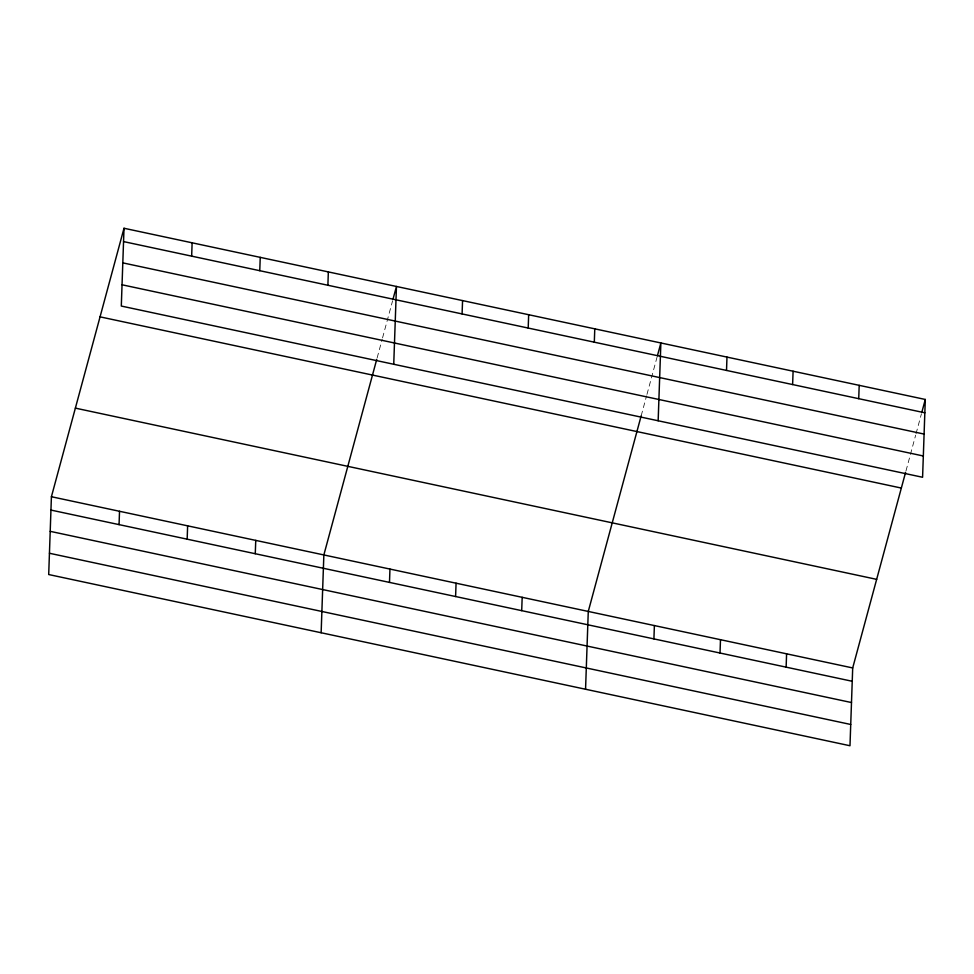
<?xml version="1.0" encoding="UTF-8"?>
<svg xmlns="http://www.w3.org/2000/svg" width="974" height="974" viewBox="0 0 974 974"><rect width="100%" height="100%" fill="white"/><g stroke="black" fill="none" stroke-linecap="round" stroke-linejoin="round"><path stroke-width="0.73" stroke-dasharray="4.87 3.65" d="M377.133 357.921L382.161 339.342M382.538 337.917L392.595 300.759M641.172 415.849L646.578 395.834M646.967 394.409L657.012 357.251M905.978 470.917L915.645 435.195M916.023 433.759L921.441 413.755"/><path stroke-width="1.46" d="M124.015 228.257L121.3 306.055L922.585 477.272L925.3 399.462L124.015 228.257L51.415 496.728L48.7 574.538L849.985 745.743L852.7 667.945L905.589 472.341M119.059 524.621L119.522 511.289M191.659 256.15L192.122 242.806M187.166 539.17L187.629 525.838M259.766 270.699L260.241 257.367M255.273 553.719L255.748 540.387M327.885 285.248L328.348 271.916M321.14 632.747L323.855 554.937L376.743 359.345M393.739 364.276L396.455 286.466L392.972 299.335M389.49 582.403L389.953 569.072M462.09 313.932L462.565 300.589M455.601 596.526L456.063 583.195M528.2 328.055L528.663 314.724M521.699 610.649L522.174 597.318M594.31 342.178L594.773 328.847M585.557 689.239L588.272 611.441L641.172 415.849M658.156 420.768L660.871 342.97L657.401 355.827M653.919 638.895L654.382 625.564M726.519 370.424L726.981 357.093M720.017 653.03L720.492 639.687M792.617 384.547L793.092 371.216M786.128 667.153L786.59 653.81M858.727 398.683L859.19 385.339M921.818 412.331L925.3 399.462M123.552 241.589L924.837 412.806M122.809 262.87L924.095 434.075M122.042 284.785L923.328 455.99M100.054 316.854L901.34 488.059M75.375 408.13L876.661 579.347M51.415 496.728L852.7 667.945M50.952 510.072L852.238 681.276M50.21 531.341L851.495 702.546M49.443 553.256L850.728 724.473"/></g></svg>
